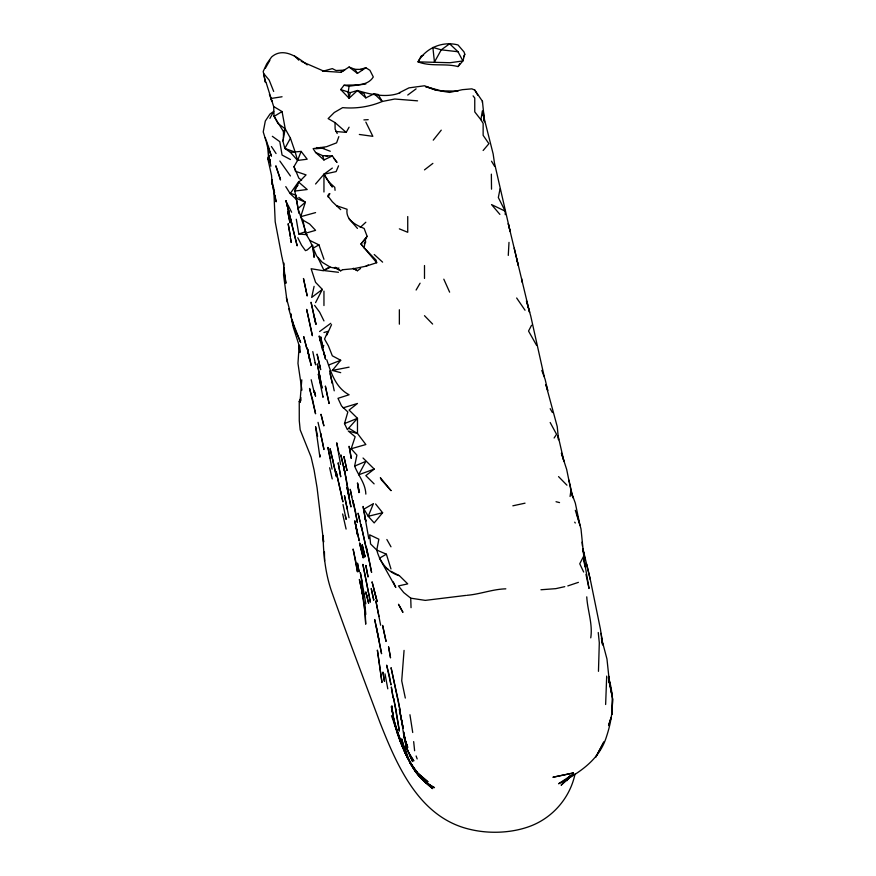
<?xml version="1.0" encoding="UTF-8"?>
<svg xmlns="http://www.w3.org/2000/svg" width="876" height="876" viewBox="0 0 876 876"><rect width="100%" height="100%" fill="white"/><g stroke="black" fill="none" stroke-linecap="round" stroke-linejoin="round"><path stroke-width="1.31" d="M299.91 346.13L299.91 352.59L298.815 344.761M323.956 305.549L323.956 291.139M399.357 324.186L399.357 309.754M424.499 278.437L424.499 265.527M491.524 189.172L491.359 174.149M283.441 138.244L283.474 131.52L285.248 128.86L282.061 111.559L273.662 106.533L266.216 82.859L265.308 81.95L263.205 71.449L266.742 63.806L271.615 56.951C283.298 46.735 297.61 57.192 307.191 64.901M612.631 698.862L611.908 714.225L612.631 698.862L608.404 677.553C614.996 697.033 612.828 717.553 606.466 736.716C599.37 759.963 579.047 773.103 558.592 783.757L573.068 774.143M598.461 671.334L599.304 642.798L598.253 632.516M272.064 180.566L273.684 190.826L272.589 184.551M284.021 263.139L283.561 274.954L287.153 301.913M590.752 637.859C592.899 623.909 587.522 610.616 586.756 596.852M268.494 146.369L268.625 157.811L267.903 148.548L265.308 137.598M508.277 255.42L509 242.378M301.125 397.835L299.242 401.35L299.964 402.248L301.793 379.812M482.358 110.902L480.891 119.727L483.147 123.417L483.136 135.331L488.907 143.708L483.136 150.497M404.066 650.408L401.712 680.794L405.314 698.062M606.696 676.086L605.634 704.501M299.209 344.991L297.971 363.387L301.924 390.127M320.156 454.951L319.893 457.152L315.579 426.678L317.627 436.347M570.079 496.506L570.878 490.943L575.335 503.185L579.945 525.206L575.302 510.281M365.84 83.997L349.086 86.198L348.144 92.549L349.086 98.254L357.463 90.491C370.449 94.52 387.378 98.243 400.409 92.615M342.954 269.688L353.575 268.735L365.599 266.282L376.691 262.734L376.143 260.194L364.109 247.799L365.84 238.119L367.143 236.367L364.131 228.439C355.941 225.132 345.396 219.942 347.071 209.265L336.504 205.685M482.271 102.185L482.446 101.277L474.77 90.053L471.857 88.848L462.353 89.681L449.629 92.429L436.04 90.173L425.495 86.582L441.252 90.852L458.006 91.126M417.567 100.839L394.758 99.021L382.243 101.474L378.235 94.52L374.227 93.754L365.84 97.871L357.463 90.491L350.192 92.648L349.086 98.254L340.709 89.56L344.027 85.257C353.981 84.512 367.132 86.91 373.307 76.968L369.924 70.31L365.85 67.748L360.222 69.412L354.889 69.313L349.086 67.036L340.709 72.303L323.956 71.208L301.213 61.309M500.065 188.844L498.334 197.527L505.189 211.16L505.255 214.675M290.438 152.358L301.136 151.395L307.191 159.213L297.577 160.439L290.438 152.358L284.864 148.438L282.839 140.828L285.248 128.86L277.933 123.406L274.046 115.982M365.84 494.108C365.478 483.311 358.372 475.668 354.627 466.109L356.893 455.137L351.177 448.753L355.152 436.785L348.32 431.058L357.474 433.478L365.85 444.537L351.177 448.753M314.09 286.353L311.681 297.424L322.346 289.409L315.579 282.335L311.122 268.724L323.583 270.772M268.801 155.95L267.728 158.326L269.699 162.268L270.312 159.64M458.006 51.728L441.252 49.833L432.875 47.424L434.452 62.065L441.252 49.833L449.629 43.8L458.006 51.728L462.889 60.959L450.089 62.722L418.049 61.867C425.692 47.906 442.687 40.833 458.006 44.961L464.017 51.936L464.784 54.235L462.889 60.959L458.006 66.576C445.107 63.138 430.839 66.894 418.049 61.867L421.093 56.184L423.535 55.177M343.162 407.844L357.463 403.475L349.086 410.077L357.474 418.323L347.378 429.623L344.498 423.59L347.849 411.972L341.53 405.949L337.983 398.328L349.086 394.758C335.826 387.893 331.106 372.891 326.737 359.664M323.77 345.297L323.003 347.838L320.715 336.833L322.784 349.053L325.314 357.277L322.784 349.053M326.792 335.136L331.555 324.635M575.05 773.913C570.188 797.313 553.293 817.188 531.02 825.882A64.528 37.252 0 0 1 470.029 829.375C419.265 817.658 397.178 766.073 379.921 722.404C364.175 680.137 348.068 638.002 333.033 595.494L332.814 594.804C325.62 575.861 323.408 555.702 323.113 535.575M305.308 230.202L300.709 216.69L305.363 202.203L298.815 197.407M338.837 136.623L336.592 142.843L326.54 146.708L313.126 148.635L315.568 152.435L323.956 159.98L332.332 155.906L336.997 162.421L334.084 158.709M342.801 269.567L340.709 270.826L336.417 268.505L330.438 267.235L322.237 262.296L316.575 255.891L309.83 240.44L305.538 233.246L302.932 220.15L300.709 216.69L298.026 208.554L294.818 191.056L298.815 182.23L306.063 174.893L295.519 171.302L293.997 166.615L297.577 160.439L301.136 151.395M338.541 165.816L336.121 171.586L323.956 174.236L315.568 184.004M299.964 402.248L301.103 399.763M463.612 56.688L464.784 54.235M282.839 140.828L283.43 139.591M367.143 236.367L360.967 243.977L376.691 262.734M315.579 302.625L322.346 289.409M583.525 556.468L579.748 563.783L583.679 572.039M531.557 325.259L528.535 331.051L536.605 345.385M328.073 197.001L329.902 193.618M269.896 118.38L273.684 111.427L269.983 114.055L265.308 121.03L263.227 131.904L265.756 140.116M285.248 128.86L290.438 138.222L284.864 148.438L295.212 152.139L297.577 160.439M335.902 131.499L346.184 132.386L349.086 127.195M265.308 68.361L269.874 60.345M416.111 290.033L420.086 283.2M569.685 776.027L566.925 780.68L569.586 776.486M458.006 66.576L459.933 63.477M554.114 438.011L556.556 434.299L550.172 422.506M329.267 193.552L327.744 195.775L332.332 201.754L340.709 209.638M298.815 181.409L290.438 193.257L296.427 195.348M433.248 140.16L441.252 130.152M340.709 372.661L332.332 370.438L340.709 360.277L332.332 355.82L328.38 345.823L324.547 339.045L327.92 331.325L323.956 332.53M374.797 522.184L382.604 512.734L375.596 503.963M365.84 238.119L360.967 243.977L364.109 247.799M563.695 782.246L561.133 785.225L573.397 774.296M364.164 243.714L365.84 241.907M360.255 227.421L365.84 222.23M298.026 208.554L305.363 202.203L297.884 198.961L295.847 196.717M363.036 458.017L374.227 469.076L365.84 475.635L374.129 483.88M424.488 169.878L432.875 163.385M407.734 95.046L416.111 88.848M319.598 331.544L330.778 323.299M332.332 168.082L323.956 174.236L323.956 191.997M353.575 268.735L357.463 270.728L360.605 268.45M349.086 67.036L357.463 73.409L365.85 67.748M297.928 185.471L295.694 186.949L294.818 191.056L307.191 189.512L298.815 182.23M318.076 257.916L323.956 270.345L328.139 267.749M283.474 131.52L274.068 116.409L282.061 111.559M323.956 259.296L318.93 244.864L313.082 248.236L314.101 257.325L312.677 245.127L307.202 249.978L305.45 250.624L301.552 245.214L297.774 237.724M390.981 568.984L386.382 554.201L379.45 558.198L395.799 587.457L393.313 581.916M340.709 72.303L344.695 70.113L336.034 70.518L332.332 68.613L322.445 71.35M399.357 92.746L408.95 87.874L424.488 85.771L436.04 90.173M365.949 266.205L368.314 264.946M323.956 270.345L330.438 267.235M354.627 466.109L365.85 461.356L358.623 474.814L374.227 469.076M344.498 423.59L357.474 418.323L357.474 433.478L349.086 428.386M328.686 364.996L340.709 360.277M296.296 219.23L298.815 234.012L306.085 231.516M567.812 585.924L578.401 582.354M305.538 233.246L315.579 230.344L309.655 224.037L302.932 220.15M300.709 216.69L315.579 212.605M382.604 512.734L368.227 516.303L363.956 509.098L373.428 503.623L368.227 516.303L374.216 522.961M564.779 586.646L555.8 588.65L540.952 589.756M512.843 505.813L525.031 503.174M332.332 370.438L349.086 367.164M338.957 268.045L336.417 268.505L334.369 267.487M282.061 96.765L270.772 98.517L271.801 100.915M466.798 595.319C480.048 594.289 492.498 589.176 505.835 588.836M465.78 595.428L425.298 600.378L410.735 598.177L403.726 592.559L398.438 585.934L407.734 583.876L399.412 575.696C387.466 572.477 379.669 561.571 376.779 550.062L370.581 543.963L369.672 534.82L378.848 539.2L376.779 550.062L386.382 554.201M315.579 148.756L323.956 148.044M363.901 119.903L368.194 119.673M315.568 152.435L322.631 155.654L332.332 155.906M361.098 93.064L363.825 93.174L365.84 97.871M350.192 92.648L340.709 89.56M265.899 81.983L265.308 81.95L263.709 73.573L269.162 80.099L273.684 91.443M298.815 234.012L307.202 234.691M360.222 69.412L362.642 69.631M324.547 270.64L338.443 272.294M359.335 134.466L372.847 136.327L365.84 122.103M316.565 147.529L319.247 147.934M344.027 85.257L349.086 86.198M556.03 501.718L559.545 502.594M325.116 155.567L327.679 156.465M320.112 147.431L330.263 151.252M399.357 228.855L407.734 232.293L407.734 216.547M505.189 211.16L491.524 204.59L499.9 214.39M309.83 240.44L318.93 244.864M390.981 571.294L399.138 575.598M290.438 159.52L282.061 155.052L279.816 141.682L272.337 136.317M346.184 132.386L335.037 122.585L328.139 118.61L334.293 112.489L342.647 107.638C356.182 108.854 369.738 106.784 382.243 101.474L374.227 93.754M353.28 268.253L357.463 270.728M430.039 784.918C413.746 775.468 406.059 756.273 401.646 738.873L406.234 753.842M432.251 786.287L434.474 787.644C415.629 779.509 407.285 758.408 400.212 740.691L406.333 755.517L397.638 732.905L398.93 736.727M386.393 568.239L388.232 569.466M335.475 267.279L340.709 270.826M301.618 180.303L298.815 178.102L293.997 166.615M424.827 780.768L419.801 776.76L414.479 770.157L424.488 781.512L432.875 787.163L429.853 784.765M374.227 254.5L382.604 262.143M290.241 193.706L296.646 199.684L298.815 213.251M424.871 781.283L416.111 772.38L425.966 782.881L432.733 788.641L426.831 783.122M294.445 55.834L298.815 60.203M558.549 476.61L566.925 485.173M424.488 315.678L432.624 324.054M349.086 218.891L357.463 228.417M428.517 784.053L432.065 788.104C418.64 777.658 408.577 763.609 404.241 747.053L407.734 756.13M473.084 95.867L474.759 98.024L474.759 111.887L480.891 119.727M279.838 161.009L290.438 175.966M314.615 305.395L319.641 312.174L323.956 320.912M398.492 604.254L402.949 612.357L398.919 605.009M574.7 522.173L575.302 523.005M414.633 769.336L410.077 763.029L416.111 772.183M416.155 771.428L425.966 782.881L419.801 776.76L410.264 762.919M417.239 772.293L410.417 762.832L416.122 771.701L424.499 781.283L414.687 770.037L420.272 776.497L418.761 774.395M516.654 297.993L525.031 310.224M271.418 146.522L276.06 153.519M399.763 711.411L403.157 728.328L399.357 709.363C404.033 726.565 402.084 746.33 413.866 760.839L407.734 751.104L405.697 746.21L412.64 761.551L409.935 755.977M354.889 69.313L357.463 73.409M285.773 186.61L289.978 193.322M491.513 161.206L494.622 166.352M327.646 180.39L323.945 174.247L332.332 187.015L328.27 181.42L334.774 187.344L335.07 190.333M474.77 90.053L477.716 95.145M550.172 408.665L552.428 412.563M386.863 539.496L390.981 546.799M410.559 762.755C400.628 745.312 393.182 725.996 391.868 705.826L392.93 714.882L391.353 706.549L394.748 723.51L403.168 747.677M407.734 757.707L412.903 767.365M406.869 755.813L399.982 740.559L405.117 752.32M408.774 759.317L402.84 747.863L396.992 731.887L405.227 753.261M287.843 204.765L291.631 212.244M400.091 739.782L401.81 743.363M337.205 133.513L335.114 129.101L335.037 122.585M443.814 279.181L449.629 292.157M407.734 758.627L403.026 747.754L391.484 715.714M268.461 148.23L271.45 156.18L266.512 141.08M541.784 370.406L545.124 379.33L547.763 390.521L545.901 384.706L557.224 426.546L558.549 439.763L558.067 435.722L563.98 461.334L561.407 453.144L566.673 469.448L571.097 491.064M269.425 94.389L271.976 101.386M394.342 723.751L398.941 736.771L396.609 729.872M416.111 755.966L417.162 758.945M570.878 490.943L572.86 497.579M290.438 138.222L295.212 152.139M289.704 310.115L286.342 297.643M396.215 728.712L397.233 731.756L393.313 717.356M298.563 343.699L293.307 327.383L291.489 318.755M288.73 308.702L293.953 327.011L300.643 342.483L291.916 320.211L293.953 327.011L292.354 320.397M322.631 155.654L323.956 159.98M392.766 717.039L397.233 731.756L394.726 723.521M291.412 222.044L286.036 200.724L297.161 245.838L290.438 218.748L291.817 223.413M544.106 376.067L530.746 316.061L526.443 300.818L529.608 312.327L508.277 223.61L510.095 231.242L494.447 162.87L493.155 153.946L483.147 114.252L484.494 121.808L484.023 119.289M365.774 520.486L365.106 518.11L365.84 521.439M374.227 591.037L377.184 601.626L372.048 581.817L376.362 598.68M576.78 513.697L580.996 528.907L584.708 565.458L584.949 566.783L583.679 556.994L589.033 588.486L585.956 574.415M601.407 637.936L606.969 659.037L608.908 677.367L608.82 676.283M286.036 200.724L288.675 210.842M287.197 205.137L289.354 213.558L289.014 212.112M366.726 595.592L365.85 592.121L368.61 603.159L365.85 592.121M583.098 549.394L590.687 581.357L600.443 629.22L602.633 644.725L602.327 642.36M582.836 548.507L585.102 559.775M290.755 313.794L291.401 316.433M313.838 390.915L314.254 392.678L311.188 379.713M601.462 638.713L602.042 641.144M590.304 579.551L586.723 564.297M583.066 550.807L583.679 553.424M516.654 258.65L518.198 265.253L514.234 248.193M365.894 546.679L360.989 524.56L367.712 555.307M322.291 349.338L319.192 335.957L320.145 340.895M359.916 521.111L358.087 513.205L361.876 529.651M318.032 422.363L321.415 436.916M313.947 315.459L316.039 324.459L311.057 302.242L315.579 323.397M329.65 467.762L332.212 478.92M330.175 373.811L332.332 383.392L329.584 370.975M342.647 513.971L346.097 529.082M320.846 385.287L318.316 374.151L323.036 397.288L322.817 396.094M368.796 538.729L363.091 506.416L365.62 520.224M376.483 627.632L374.676 619.529L381.575 653.715L376.483 627.632L379.396 641.593M274.221 193.278L276.115 201.852L275.009 195.392M404.679 737.132L407.734 751.104M305.888 289.584L303.468 278.502L307.191 296L305.888 289.584L306.173 290.92M339.132 453.888L336.712 442.818L340.545 464.379M359.51 492.312L357.463 482.917L358.963 492.64L357.704 483.957M398.022 699.639L391.068 667.687L400.332 711.739L398.295 700.888M609.367 682.207L610.222 686.182L608.897 677.268M312.787 351.605L315.24 363.091M267.728 158.326L271.549 175.474L272.217 184.759L272.195 179.689M330.274 458.455L327.92 447.417L332.048 469.153M572.871 497.667L568.918 480.136M346.776 506.667L347.279 509.055L344.476 495.674L349.02 517.727M345.308 515.504L346.13 519.391L342.998 504.499M610.222 686.182L608.82 679.491L611.919 694.865L610.725 688.087M334.227 390.816L332.453 382.308M351.769 496.78L350.214 489.312L353.554 505.43M282.061 257.424L283.66 265.231M401.405 719.667L403.157 728.328M369.157 595.921L362.883 564.352L370.362 602.151L369.398 597.136M319.488 374.829L317.298 363.89L322.05 388.178L319.488 374.829L320.375 379.472M380.644 625.234L375.881 600.87L378.947 616.54M362.445 583.438L360.321 572.543L365.84 603.75M315.152 362.653L315.579 364.854M385.002 673.863L387.794 688.832M268.943 155.676L270.87 166.188M584.248 556.063L584.927 559.808M403.814 732.095L404.241 734.614M274.122 190.223L274.571 192.808M281.831 256.602L275.195 221.737L273.684 187.639M290.657 313.728L291.281 317.495M409.946 714.739L412.716 732.489M284.558 274.385L285.905 283.276L283.846 267.18M268.779 155.687L269.699 162.268M521.647 278.699L522.151 282.324M601.155 633.359L602.633 644.725M484.384 120.308L482.446 101.277M413.669 741.611L414.622 750.732M364.865 604.188L365.807 614.404M582.069 542.113L582.42 546.055M323.145 535.521L323.594 542.08L317.079 487.79L314.123 470.16L311.1 457.053L300.172 429.831L299.274 420.677L299.242 401.35M483.618 116.607L483.3 111.263L483.596 116.366M273.684 106.784L274.068 116.409M410.735 598.177L411.041 607.681M324.438 551.825L324.569 560.859M611.152 717.356L608.579 725.547L611.152 717.356M603.783 742.125L595.877 756.908L603.783 742.125M573.408 772.96L553.128 777.187L573.408 772.96M427.871 781.786L416.122 771.701L427.871 781.786M390.981 490.582L381.301 479.73L380.359 477.683L390.981 490.582M406.694 744.436L404.241 737.384L407.734 747.436L406.694 744.436M279.991 177.883L275.82 165.805L280.495 179.985L279.991 177.883M363.266 554.891L359.905 543.273L363.825 557.541L363.266 554.891M312.623 399.894L309.556 388.44L315.579 413.8L312.623 399.894M325.456 358.919L323.956 353.225L325.456 358.919M306.709 348.1L303.753 336.723L306.709 348.1M362.434 554.409L359.543 543.065L363.179 557.924L362.434 554.409M311.177 365.434L307.323 348.462L311.177 365.434M389.491 676.447L386.655 665.147L390.981 684.923L389.491 676.447M323.846 425.714L321.021 414.403L323.846 425.714M357.463 534.71L354.835 521.001L357.463 534.71M332.738 459.867L330.077 448.665L336.439 476.621L332.738 459.867M314.648 392.448L314.353 391.211L315.568 396.215L314.648 392.448M329.08 403.464L325.39 386.25L329.08 403.464M364.843 555.8L362.182 544.598L365.051 556.84L364.843 555.8M342.779 463.284L340.819 454.863L344.739 471.825L342.779 463.284M368.128 555.066L366.168 546.525L371.599 572.411L368.128 555.066M319.674 365.259L317.101 354.101L320.649 369.639L319.674 365.259M355.47 511.693L352.918 500.546L357.408 522.556L355.47 511.693M340.709 491.764L336.132 471.507L342.921 501.893L340.709 491.764M361.339 588.015L359.379 579.463L363.058 596.687L361.339 588.015M307.191 311.812L306.666 309.381L312.382 335.716L307.191 311.812M347.005 470.511L343.961 456.67L347.005 470.511M363.54 593.753L361.065 582.649L363.967 596.162L363.54 593.753M357.463 532.794L355.459 523.684L359.237 540.853L357.463 532.794M384.225 632.844L382.604 625.398L386.053 641.462L384.225 632.844M373.636 599.578L371.227 588.508L373.756 600.191L373.636 599.578M349.798 449.552L349.086 446.289L351.243 458.389L349.798 449.552M355.492 560.082L353.105 549.022L357.463 571.864L355.492 560.082M322.992 444.57L320.627 433.532L323.956 449.541L322.992 444.57M347.454 489.607L346.995 487.45L350.937 506.941L347.454 489.607M345.921 477.157L343.611 466.152L349.086 496.079L345.921 477.157M309.578 359.434L307.323 348.462L309.578 359.434M395.875 709.166L393.62 698.183L399.357 731.077L395.875 709.166M365.96 565.984L365.84 565.414L368.04 576.999L365.96 565.984M289.912 222.307L287.722 211.368L290.011 222.865L289.912 222.307M340.709 476.632L338.191 463.021L340.709 476.632M290.438 236.849L288.193 223.906L290.438 236.849M406.19 745.936L403.88 733.135L406.19 745.936M291.226 242.422L290.438 238.097L291.226 242.422M358.744 570.156L357.463 563.148L359.029 571.798L358.744 570.156M364.252 603.838L362.292 593.03L365.325 614.722L365.697 624.183L364.252 603.838M390.51 657.69L388.572 646.893L390.51 657.69M391.364 687.211L393.149 697.909L391.364 687.211M384.4 681.112L382.954 672.275L384.4 681.112M378.936 660.69L377.37 650.112L381.98 682.513L378.936 660.69"/></g></svg>
